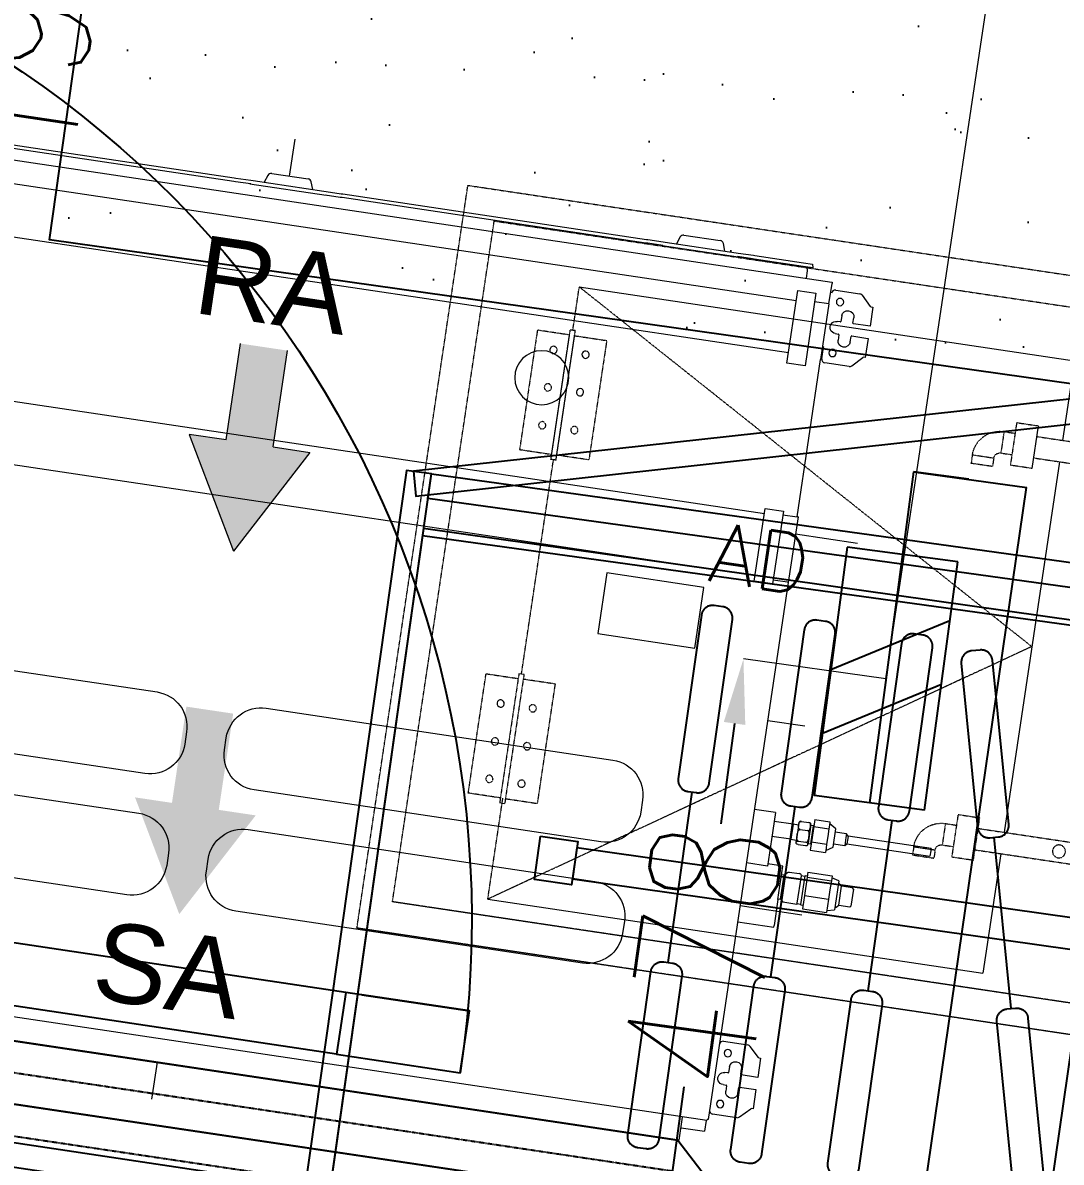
# Model space of a CAD drawing. Extents: x -678889171 to 586587, y -792238163 to 335485.
# Drawn here: x 31681 to 32511, y 48413 to 49324 of the extents above; entities that cross this region are included whole.
import ezdxf
from ezdxf.enums import TextEntityAlignment as Align
from ezdxf.xclip import XClip

# ---------------------------------------------------------------- set-up
doc = ezdxf.new("R2010")
doc.units = 0
doc.header["$MEASUREMENT"] = 0
doc.header["$XCLIPFRAME"] = 2
doc.linetypes.add('HIDDEN', pattern=[0.375, 0.25, -0.125])
doc.layers.get('0').update_dxf_attribs({"color": 8})
doc.layers.get('Defpoints').update_dxf_attribs({"color": 252})
for name, color, linetype in [('1', 8, 'Continuous'), ('9TH-FURN$0$XR-A-TYP-1-2-3-4-5-6-7-8-9-10$0$I-FURN', 252, 'Continuous'), ('9TH-FURN$0$XR-A-TYP-1-2-3-4-5-6-7-8-9-10$0$TYPICAL TYPES$0$I-FURN', 252, 'Continuous'), ('9TH-FURN$0$XR-A-TYP-1-2-3-4-5-6-7-8-9-10$0$TYPICAL TYPES$0$XREF_3BR$0$I-FURN-FLOR', 252, 'Continuous'), ('9TH-FURN$0$XR-A-TYP-1-2-3-4-5-6-7-8-9-10$0$TYPICAL TYPES$0$XREF_3BR$0$I-FURN-PATT', 252, 'Continuous'), ('9TH-FURN$0$XR-A-TYP-1-2-3-4-5-6-7-8-9-10$0$XREF_1BR$0$I-FURN', 252, 'Continuous'), ('AC-DUCT-FLEX', 50, 'Continuous'), ('E-POW-BLOCK', 4, 'Continuous'), ('E-SWIT-AIR', 6, 'Continuous'), ('XR-A-5TH floor-Ceiling$0$A-SITE-PATT', 12, 'Continuous'), ('XR-A-9TH-FLOOR$0$A-WALL', 252, 'Continuous'), ('XR-A-TYP31$0$XR-A-TYP-1-2-3-4-5-6-7-8-9$0$A-WALL', 252, 'Continuous'), ('XR-A-TYP31$0$XR-A-TYP-1-2-3-4-5-6-7-8-9$0$XR-A-TYP-2-3-4-6-7-8-9-10$0$A-DOOR', 252, 'Continuous')]:
    doc.layers.add(name, color=color, linetype=linetype)
for name, color, linetype, lineweight in [('14- SAD FLEX', 30, 'Continuous', 0), ('2-MH TEXT', 2, 'Continuous', 0), ('Air Outlets', 8, 'Continuous', 0), ('LATS_EQ_IDU', 7, 'Continuous', 0)]:
    doc.layers.add(name, color=color, linetype=linetype, lineweight=lineweight)
doc.styles.add('LG-TEXT', font='arial.ttf')
doc.styles.add('ROMANS', font='romans.shx')
doc.styles.add('Work$0$E-M.MODUL', font='romans.shx', dxfattribs={"width": 0.8})
doc.dimstyles.new('Work$0$S-DIM', dxfattribs={"dimscale": 500, "dimtxt": 0.2065, "dimasz": 0.104, "dimexe": 0, "dimexo": 0, "dimgap": 0, "dimtad": 0, "dimdec": 0, "dimzin": 0, "dimdsep": 46, "dimtxsty": 'Work$0$E-M.MODUL', "dimcen": 0.25, "dimclrd": 5, "dimclre": 5, "dimclrt": 1, "dimadec": 0, "dimazin": 0, "dimtfac": 1, "dimtdec": 0, "dimtofl": 0, "dimtmove": 0, "dimatfit": 3, "dimfxl": 1, "dimtolj": 1, "dimtzin": 0, "dimlwe": 13, "dimarcsym": 0})

# ---------------------------------------------------------------- blocks, each defined once
blk = doc.blocks.new('*U2788')
at = {"layer": '14- SAD FLEX', "color": 0, "linetype": 'HIDDEN', "ltscale": 0.1}
for p, q in [((0, 0), (0, 600.08)), ((0, 600.08), (600.08, 600.08)), ((600.08, 600.08), (600.08, 0)), ((25, 25), (25, 575.08)), ((25, 575.08), (575.08, 575.08)), ((575.08, 575.08), (575.08, 25)), ((100.02, 497.92), (100.02, 533.01)), ((100.02, 533.01), (500.04, 302.16)), ((97.98, 493.85), (72.03, 493.85)), ((72.03, 493.85), (72.03, 397.4)), ((97.98, 393.32), (97.98, 497.92)), ((102.06, 497.92), (97.98, 497.92)), ((97.98, 397.4), (97.98, 493.85)), ((102.06, 393.32), (102.06, 497.92)), ((102.06, 397.4), (102.06, 493.85)), ((102.06, 493.85), (128.01, 493.85)), ((128.01, 493.85), (128.01, 397.4)), ((461.66, 477.39), (461.66, 442.93)), ((461.66, 477.39), (478.93, 477.39)), ((452.73, 468.76), (461.66, 468.76)), ((452.73, 468.76), (452.73, 451.49)), ((478.93, 468.76), (556.46, 468.76)), ((430.45, 446.49), (430.45, 439.82)), ((447.72, 446.49), (430.45, 446.49)), ((447.72, 446.49), (447.72, 439.82)), ((452.73, 451.49), (461.66, 451.49)), ((478.93, 451.49), (556.46, 451.49)), ((447.72, 439.82), (430.45, 439.82)), ((478.93, 442.93), (461.66, 442.93)), ((72.03, 397.4), (97.98, 397.4)), ((102.06, 393.32), (97.98, 393.32)), ((100.02, 220.36), (100.02, 393.32)), ((128.01, 397.4), (102.06, 397.4)), ((500.04, 302.16), (100, 38.36)), ((97.98, 220.36), (97.98, 115.76)), ((102.06, 220.36), (102.06, 115.76)), ((72.03, 119.84), (72.03, 216.29)), ((72.03, 216.29), (97.98, 216.29)), ((128.01, 216.29), (102.06, 216.29)), ((128.01, 119.84), (128.01, 216.29)), ((461.6, 160.74), (461.6, 126.28)), ((461.6, 160.74), (478.87, 160.74)), ((478.87, 160.74), (478.87, 126.28)), ((452.66, 152.1), (461.6, 152.1)), ((452.66, 152.1), (452.66, 134.83)), ((478.87, 152.1), (556.39, 152.1)), ((556.39, 152.1), (556.39, 134.83)), ((430.39, 129.83), (430.39, 123.17)), ((447.66, 129.83), (430.39, 129.83)), ((447.66, 129.83), (447.66, 123.17)), ((452.66, 134.83), (461.6, 134.83)), ((478.87, 134.83), (556.39, 134.83)), ((97.98, 119.84), (72.03, 119.84)), ((100, 38.36), (100, 119.84)), ((102.06, 119.84), (128.01, 119.84)), ((447.66, 123.17), (430.39, 123.17)), ((478.87, 126.28), (461.6, 126.28)), ((575, 25), (25, 25)), ((575.08, 25), (25, 25)), ((600, 0), (0, 0)), ((600.08, 0), (0, 0))]:
    blk.add_line(p, q, dxfattribs=at)
at = {"layer": '14- SAD FLEX', "color": 0}
for p, q in [((100.02, 533.01), (500.07, 533.01)), ((500.07, 533.01), (500.06, 468.76)), ((478.93, 477.39), (478.93, 442.93)), ((556.46, 468.76), (556.46, 451.49)), ((500.06, 451.49), (500.02, 152.1)), ((97.98, 220.36), (102.06, 220.36)), ((500.01, 134.83), (500, 38.36)), ((102.06, 115.76), (97.98, 115.76)), ((100, 38.36), (500, 38.36))]:
    blk.add_line(p, q, dxfattribs=at)
at = {"layer": '14- SAD FLEX', "color": 0, "linetype": 'HIDDEN', "ltscale": 0.1, "extrusion": (-1.424e-13, -1.03492e-17, -1)}
for centre in [(87.04, 480.14), (87.04, 449.88), (87.04, 419.24), (87.04, 163.81), (87.04, 133.55)]:
    blk.add_ellipse(centre, major_axis=(-0.07, 2.91), ratio=0.999999, start_param=-1.547113, end_param=4.736072, dxfattribs=at)
at = {"layer": '14- SAD FLEX', "color": 0, "extrusion": (-1.424e-13, -1.15929e-17, -1)}
for centre in [(112.99, 480.14), (112.99, 449.88)]:
    blk.add_ellipse(centre, major_axis=(-0.1, 2.91), ratio=0.999999, start_param=-1.537705593972815, end_param=4.745479713206769, dxfattribs=at)
at = {"layer": '14- SAD FLEX', "color": 0, "linetype": 'HIDDEN', "ltscale": 0.1, "extrusion": (-1.424e-13, -7.24316e-19, -1)}
blk.add_ellipse((452.73, 446.49), major_axis=(0.01, 22.27), ratio=0.999999, start_param=4.712047, end_param=6.282844, dxfattribs=at)
at = {"layer": '14- SAD FLEX', "color": 0, "linetype": 'HIDDEN', "ltscale": 0.1, "extrusion": (-1.424e-13, 4.4163e-18, -1)}
blk.add_ellipse((545.76, 460.12), major_axis=(0.29, 5.15), ratio=0.999999, start_param=4.656950285228202, end_param=10.94013559240779, dxfattribs=at)
at = {"layer": '14- SAD FLEX', "color": 0, "linetype": 'HIDDEN', "ltscale": 0.1, "extrusion": (-1.424e-13, -2.73922e-18, -1)}
blk.add_ellipse((452.73, 446.49), major_axis=(-0.04, 5), ratio=0.999999, start_param=-1.562211, end_param=0.008586, dxfattribs=at)
at = {"layer": '14- SAD FLEX', "color": 0, "linetype": 'HIDDEN', "ltscale": 0.1, "extrusion": (-1.424e-13, -1.15929e-17, -1)}
for centre in [(112.99, 419.24), (112.99, 194.45), (112.99, 163.81), (112.99, 133.55)]:
    blk.add_ellipse(centre, major_axis=(-0.1, 2.91), ratio=0.999999, start_param=-1.537705593972815, end_param=4.745479713206769, dxfattribs=at)
at = {"layer": '14- SAD FLEX', "color": 0, "extrusion": (-1.424e-13, -1.03492e-17, -1)}
blk.add_ellipse((87.04, 194.45), major_axis=(-0.07, 2.91), ratio=0.999999, start_param=-1.547113, end_param=4.736072, dxfattribs=at)
at = {"layer": '14- SAD FLEX', "color": 0, "linetype": 'HIDDEN', "ltscale": 0.1, "extrusion": (-1.424e-13, -7.31176e-19, -1)}
blk.add_ellipse((452.66, 129.83), major_axis=(0.01, 22.27), ratio=0.999999, start_param=4.712047, end_param=6.282844, dxfattribs=at)
at = {"layer": '14- SAD FLEX', "color": 0, "linetype": 'HIDDEN', "ltscale": 0.1, "extrusion": (-1.424e-13, 3.32278e-18, -1)}
blk.add_ellipse((545.68, 143.47), major_axis=(0.29, 5.15), ratio=0.999999, start_param=4.656950285228202, end_param=10.94013559240779, dxfattribs=at)
at = {"layer": '14- SAD FLEX', "color": 0, "linetype": 'HIDDEN', "ltscale": 0.1, "extrusion": (-1.424e-13, 7.73502e-18, -1)}
blk.add_ellipse((452.66, 129.83), major_axis=(0.09, 5), ratio=0.999999, start_param=4.694216, end_param=6.265012, dxfattribs=at)
at = {"layer": '2-MH TEXT', "color": 0, "ltscale": 0.02, "style": 'ROMANS'}
blk.add_text('AD', height=47.401, dxfattribs=at).set_placement((235.41, 316.01))
blk = doc.blocks.new('*U2786')
at = {"color": 0, "linetype": 'HIDDEN', "ltscale": 0.25}
for p, q in [((-9.61, -516.44), (-9.51, -1357.5)), ((40.61, -516.98), (40.51, -1358.05))]:
    blk.add_line(p, q, dxfattribs=at)
at = {"color": 0, "linetype": 'Continuous'}
for points in [[(-9.6, -1383.34), (15.4, -1357.47), (15.5, -516.44), (-9.63, -490.64), (-34.63, -516.47), (-34.52, -1357.5), (-9.6, -1383.34)], [(40.43, -1383.89), (65.42, -1358.02), (65.42, -516.98), (40.39, -491.19), (15.5, -516.44), (15.4, -1358.05), (40.43, -1383.89)]]:
    blk.add_lwpolyline(points, dxfattribs=at)
blk = doc.blocks.new('1PH ISOLATOR')
at = {"color": 4}
blk.add_line((824.308, 1142.35), (819.308, 1142.35), dxfattribs=at)
at = {"layer": 'E-SWIT-AIR'}
for p, q in [((824.308, 1143.462), (819.308, 1143.462)), ((819.308, 1141.239), (819.308, 1143.462)), ((824.308, 1141.239), (824.308, 1143.462)), ((825.975, 1142.35), (824.308, 1142.35)), ((825.975, 1141.239), (825.975, 1142.35)), ((819.308, 1141.239), (824.308, 1141.239))]:
    blk.add_line(p, q, dxfattribs=at)
at = {"layer": 'E-SWIT-AIR', "color": 3}
for p, q in [((820.563, 1143.462), (821.847, 1141.239)), ((821.847, 1143.462), (823.13, 1141.239))]:
    blk.add_line(p, q, dxfattribs=at)
blk = doc.blocks.new('LATS_IDU_MIDDLE_STATIC_M1')
at = {"layer": 'LATS_EQ_IDU', "ltscale": 0.5, "true_color": 0x636466}
for points in [[(-19.25, 220.03), (18.56, 220.03), (18.56, 142.25), (48.4, 142.25), (-0.34, 55.21), (-49.08, 142.25), (-19.25, 142.25)], [(18.54, -73.28), (-19.27, -73.28), (-19.27, -151.05), (-49.1, -151.05), (-0.36, -238.1), (48.38, -151.05), (18.54, -151.05)]]:
    blk.add_hatch(color=251, dxfattribs=at).paths.add_polyline_path(points)
at = {"layer": 'LATS_EQ_IDU', "color": 251, "true_color": 0x636466}
for p, q in [((-0.34, 358.15), (-0.34, 388.15)), ((-17.5, 356.21), (-19.65, 350.31)), ((-14.74, 358.15), (14.64, 358.15)), ((19.55, 350.31), (17.4, 356.21)), ((315.46, 356.21), (313.31, 350.31)), ((318.22, 358.15), (347.59, 358.15)), ((352.51, 350.31), (350.36, 356.21)), ((-289.24, 350.31), (-43.82, 350.31)), ((-43.82, 347.37), (-289.24, 347.37)), ((-43.82, 350.31), (-42.61, 350.31)), ((-42.35, 347.37), (-43.82, 347.37)), ((-42.61, 350.31), (-30.39, 350.31)), ((-30.13, 347.37), (-42.35, 347.37)), ((-30.8, 347.37), (30.7, 347.37)), ((-30.39, 350.31), (-28.66, 350.31)), ((-28.66, 350.31), (28.56, 350.31)), ((28.56, 350.31), (30.29, 350.31)), ((42.25, 347.37), (30.03, 347.37)), ((30.29, 350.31), (42.51, 350.31)), ((43.72, 347.37), (42.25, 347.37)), ((42.51, 350.31), (43.72, 350.31)), ((43.72, 350.31), (289.14, 350.31)), ((289.14, 347.37), (43.72, 347.37)), ((289.14, 350.31), (290.35, 350.31)), ((290.61, 347.37), (289.14, 347.37)), ((290.35, 350.31), (302.56, 350.31)), ((302.82, 347.37), (290.61, 347.37)), ((302.14, 347.37), (363.65, 347.37)), ((302.56, 350.31), (304.29, 350.31)), ((304.29, 350.31), (361.52, 350.31)), ((361.52, 350.31), (363.25, 350.31)), ((375.2, 347.37), (362.99, 347.37)), ((363.25, 350.31), (375.46, 350.31)), ((376.67, 347.37), (375.2, 347.37)), ((375.46, 350.31), (376.67, 350.31)), ((376.67, 350.31), (416.06, 350.31)), ((416.06, 347.37), (376.67, 347.37)), ((416.06, 350.31), (423.38, 350.31)), ((423.9, 347.37), (416.06, 347.37)), ((423.38, 350.31), (423.9, 347.37)), ((-440.85, 338.35), (440.75, 338.35)), ((420.17, 338.55), (420.17, 344.43)), ((420.17, 338.55), (420.17, 338.35)), ((440.75, 338.35), (440.95, 338.35)), ((440.95, 338.35), (440.95, 337.57)), ((440.95, 337.57), (440.95, 337.37)), ((440.95, 320.91), (440.95, 337.37)), ((444.67, 332.47), (464.23, 332.47)), ((474.17, 323.75), (466.31, 331.61)), ((414.68, 319.47), (-414.78, 319.47)), ((414.69, 268.97), (414.69, 327.77)), ((414.69, 327.77), (429.39, 327.77)), ((429.39, 327.77), (429.39, 268.97)), ((440.95, 320.91), (429.39, 320.91)), ((440.95, 320.9), (440.95, 275.82)), ((474.17, 323.75), (474.47, 323.45)), ((474.47, 323.45), (476.03, 323.45)), ((476.03, 323.45), (476.03, 307.97)), ((452.42, 312.87), (452.42, 308.46)), ((462.22, 308.46), (462.22, 312.87)), ((451.93, 307.97), (449.48, 307.97)), ((474.17, 307.97), (462.71, 307.97)), ((476.03, 307.97), (474.17, 307.97)), ((449.48, 298.17), (451.93, 298.17)), ((452.42, 297.68), (452.42, 293.27)), ((462.22, 293.27), (462.22, 297.68)), ((462.71, 298.17), (474.17, 298.17)), ((474.17, 298.17), (476.03, 298.17)), ((476.03, 298.17), (476.03, 282.69)), ((440.95, 286.41), (441.24, 286.41)), ((441.73, 276.61), (441.73, 285.92)), ((466.31, 274.53), (474.17, 282.39)), ((474.47, 282.69), (474.17, 282.39)), ((476.03, 282.69), (474.47, 282.69)), ((414.68, 277.26), (-414.78, 277.26)), ((440.95, 148.82), (440.95, 275.83)), ((464.23, 273.67), (444.67, 273.67)), ((429.39, 268.97), (414.69, 268.97)), ((414.68, 147.38), (-414.78, 147.38)), ((414.69, 151.76), (429.39, 151.76)), ((414.69, 92.96), (414.69, 151.76)), ((429.39, 151.76), (429.39, 92.96)), ((429.39, 148.82), (440.95, 148.82)), ((441.73, 148.82), (440.95, 148.82)), ((441.73, 148.82), (441.73, 95.9)), ((491.73, 134.88), (441.73, 134.88)), ((414.68, 97.33), (-414.78, 97.33)), ((429.39, 92.96), (414.69, 92.96)), ((440.95, 95.9), (429.39, 95.9)), ((440.95, 95.9), (441.73, 95.9)), ((441.73, 95.9), (441.73, -338.05)), ((375.58, 81.98), (297.18, 81.98)), ((297.18, 81.98), (297.18, 32.98)), ((375.58, 32.98), (375.58, 81.98)), ((297.18, 32.98), (375.58, 32.98)), ((441.73, -15.5), (471.73, -15.5)), ((-324.23, -65.16), (-44.15, -65.16)), ((44.05, -65.16), (324.13, -65.16)), ((458.81, -87.45), (441.73, -87.45)), ((458.81, -87.45), (458.81, -109.31)), ((490.66, -88.25), (490.66, -93.88)), ((490.66, -88.25), (502.91, -88.25)), ((502.91, -88.25), (502.91, -91.06)), ((508.3, -93.33), (502.91, -89.9)), ((-16.06, -93.24), (-16.06, -103.04)), ((15.96, -103.04), (15.96, -93.24)), ((352.22, -93.24), (352.22, -103.04)), ((474, -94.58), (458.81, -94.58)), ((474, -94.58), (474, -106.78)), ((478.41, -94.58), (474, -94.58)), ((478.41, -93.02), (478.41, -105.94)), ((480.37, -91.32), (486.25, -91.32)), ((480.37, -97.94), (486.25, -97.94)), ((488.21, -93.02), (488.21, -105.94)), ((490.17, -93.38), (488.21, -93.38)), ((490.66, -92.89), (490.17, -93.38)), ((490.17, -93.38), (490.17, -107.98)), ((490.66, -93.88), (502.91, -93.88)), ((490.66, -93.88), (490.66, -106.31)), ((502.91, -91.06), (502.91, -93.88)), ((502.91, -93.88), (502.91, -100.09)), ((502.91, -100.09), (502.91, -106.31)), ((508.3, -108.03), (508.3, -93.33)), ((517.34, -96.01), (508.3, -96.01)), ((517.34, -96.01), (517.34, -98.89)), ((518.9, -97.57), (517.34, -96.01)), ((517.34, -98.89), (517.34, -105.34)), ((518.9, -97.57), (518.9, -99.48)), ((585.94, -97.57), (518.9, -97.57)), ((518.9, -99.48), (518.9, -103.79)), ((585.94, -97.57), (585.94, -99.48)), ((585.94, -99.48), (585.94, -103.79)), ((474, -106.78), (458.81, -106.78)), ((474, -106.78), (478.41, -106.78)), ((478.41, -105.94), (478.41, -108.34)), ((480.37, -107.29), (486.25, -107.29)), ((488.21, -105.94), (488.21, -108.34)), ((488.21, -107.98), (490.17, -107.98)), ((490.17, -107.98), (490.66, -108.47)), ((490.66, -106.31), (490.66, -113.11)), ((490.66, -106.31), (502.91, -106.31)), ((502.91, -106.31), (502.91, -109.71)), ((502.91, -111.46), (508.3, -108.03)), ((508.3, -105.34), (517.34, -105.34)), ((517.34, -105.34), (518.9, -103.79)), ((518.9, -103.79), (585.94, -103.79)), ((458.81, -109.31), (458.81, -130.72)), ((480.37, -110.03), (486.25, -110.03)), ((490.66, -113.11), (502.91, -113.11)), ((502.91, -109.71), (502.91, -113.11)), ((-44.15, -131.13), (-324.23, -131.13)), ((324.13, -131.13), (44.05, -131.13)), ((458.81, -130.72), (441.73, -130.72)), ((470.98, -128.95), (458.81, -128.95)), ((470.98, -155.92), (470.98, -128.95)), ((473, -135.81), (470.98, -135.81)), ((474.93, -134.2), (473, -135.81)), ((473, -155.41), (473, -135.81)), ((474.93, -134.35), (474.93, -134.2)), ((476.86, -132.87), (484.7, -132.87)), ((486.66, -156.54), (486.66, -134.44)), ((489.21, -134.44), (486.66, -134.44)), ((489.7, -133.95), (489.21, -134.44)), ((489.7, -157.02), (489.7, -133.95)), ((491.36, -133.95), (489.7, -133.95)), ((491.36, -130.85), (491.36, -134.81)), ((491.36, -130.85), (510.96, -130.85)), ((491.36, -134.81), (510.96, -134.81)), ((491.36, -134.81), (491.36, -149.56)), ((510.96, -130.85), (510.96, -132.83)), ((516.84, -133.85), (510.96, -132.38)), ((510.96, -132.83), (510.96, -134.81)), ((510.96, -134.81), (510.96, -142.19)), ((516.84, -133.85), (516.84, -153.93)), ((517.82, -136.1), (516.84, -136.1)), ((519.64, -137.92), (517.82, -136.1)), ((510.96, -142.19), (510.96, -149.56)), ((519.64, -153.3), (519.64, -137.92)), ((528.55, -137.92), (519.64, -137.92)), ((529.44, -138.8), (528.55, -137.92)), ((529.44, -138.8), (529.44, -152.42)), ((491.36, -149.56), (491.36, -160.37)), ((491.36, -149.56), (510.96, -149.56)), ((510.96, -149.56), (510.96, -154.97)), ((516.84, -153.93), (516.84, -157.37)), ((517.82, -155.12), (519.64, -153.3)), ((519.64, -153.3), (528.55, -153.3)), ((528.55, -153.3), (529.44, -152.42)), ((-324.23, -163.16), (-44.15, -163.16)), ((44.05, -163.16), (324.13, -163.16)), ((470.98, -155.41), (473, -155.41)), ((470.98, -155.92), (470.98, -176.79)), ((473, -155.41), (474.93, -157.02)), ((486.48, -157.49), (475.08, -157.49)), ((486.66, -156.78), (489.21, -156.78)), ((489.21, -156.78), (489.21, -156.54)), ((489.21, -156.78), (489.7, -157.27)), ((489.7, -157.27), (489.7, -157.02)), ((489.7, -157.27), (491.36, -157.27)), ((491.36, -160.37), (510.96, -160.37)), ((510.96, -154.97), (510.96, -160.37)), ((510.96, -158.84), (516.84, -157.37)), ((516.84, -155.12), (517.82, -155.12)), ((441.73, -165.12), (491.73, -165.12)), ((441.93, -178.18), (470.98, -178.18)), ((470.98, -178.18), (470.98, -176.79)), ((-16.06, -191.24), (-16.06, -201.04)), ((15.96, -201.04), (15.96, -191.24)), ((352.22, -191.24), (352.22, -201.04)), ((-44.15, -229.13), (-324.23, -229.13)), ((324.13, -229.13), (44.05, -229.13)), ((444.67, -274.35), (464.23, -274.35)), ((474.17, -283.07), (466.31, -275.21)), ((474.17, -283.07), (474.47, -283.36)), ((474.47, -283.36), (476.03, -283.36)), ((476.03, -283.36), (476.03, -298.85)), ((451.93, -298.85), (449.48, -298.85)), ((452.42, -293.95), (452.42, -298.36)), ((462.22, -298.36), (462.22, -293.95)), ((474.17, -298.85), (462.71, -298.85)), ((476.03, -298.85), (474.17, -298.85)), ((449.48, -308.65), (451.93, -308.65)), ((452.42, -309.14), (452.42, -313.55)), ((462.22, -313.55), (462.22, -309.14)), ((462.71, -308.65), (474.17, -308.65)), ((474.17, -308.65), (476.03, -308.65)), ((476.03, -308.65), (476.03, -324.13)), ((466.31, -332.29), (474.17, -324.42)), ((474.47, -324.13), (474.17, -324.42)), ((476.03, -324.13), (474.47, -324.13)), ((464.23, -333.15), (444.67, -333.15)), ((440.75, -339.03), (-440.85, -339.03)), ((421.35, -357.84), (421.35, -339.03)), ((440.36, -339.03), (440.36, -347.65)), ((440.95, -339.03), (440.75, -339.03)), ((441.73, -338.05), (440.95, -338.05)), ((440.95, -338.05), (440.95, -338.24)), ((440.95, -338.24), (440.95, -339.03)), ((421.34, -347.65), (440.36, -347.65)), ((419.59, -357.65), (-420.27, -357.65)), ((-0.34, -357.65), (-0.34, -387.65)), ((419.59, -357.84), (419.59, -357.65)), ((420.37, -357.84), (419.59, -357.84)), ((421.35, -357.84), (420.37, -357.84))]:
    blk.add_line(p, q, dxfattribs=at)
at = {"layer": 'LATS_EQ_IDU', "color": 251, "ltscale": 0.5, "true_color": 0x636466}
for p, q in [((-19.25, 142.25), (-19.25, 220.03)), ((-19.25, 142.25), (-19.25, 220.03)), ((18.56, 142.25), (18.56, 220.03)), ((18.56, 142.25), (18.56, 220.03)), ((-19.25, 142.25), (-49.08, 142.25)), ((-19.25, 142.25), (-49.08, 142.25)), ((-49.08, 142.25), (-0.34, 55.21)), ((-49.08, 142.25), (-0.34, 55.21)), ((48.4, 142.25), (-0.34, 55.21)), ((48.4, 142.25), (-0.34, 55.21)), ((18.56, 142.25), (48.4, 142.25)), ((18.56, 142.25), (48.4, 142.25))]:
    blk.add_line(p, q, dxfattribs=at)
at = {"layer": 'LATS_EQ_IDU', "color": 251, "true_color": 0x636466, "extrusion": (0, -3.15544e-30, -1)}
for centre, radius in [((-449.48, 323.65), 2.94), ((-449.48, 282.49), 2.94), ((-222.7, 228.59), 21.56), ((-449.48, -283.17), 2.94), ((-449.48, -324.33), 2.94)]:
    blk.add_circle(centre, radius, dxfattribs=at)
at = {"layer": 'LATS_EQ_IDU', "color": 251, "true_color": 0x636466}
for centre, radius, start, end in [((-14.74, 355.21), 2.94, 90, 160), ((14.64, 355.21), 2.94, 20, 90), ((318.22, 355.21), 2.94, 90, 160), ((347.59, 355.21), 2.94, 20, 90), ((417.23, 344.43), 2.94, 0, 90), ((444.67, 329.53), 2.94, 90, 180), ((464.23, 329.53), 2.94, 45, 90), ((451.93, 308.46), 0.49, 270, 0), ((462.71, 308.46), 0.49, 180, 270), ((451.93, 297.68), 0.49, 0, 90), ((462.71, 297.68), 0.49, 90, 180), ((444.67, 276.61), 2.94, 180, 270), ((464.23, 276.61), 2.94, 270, 315), ((480.37, -93.02), 1.96, 146.86317, 180), ((486.25, -93.02), 1.96, 0, 33.26453), ((480.37, -108.34), 1.96, 180, 213.26453), ((486.25, -108.34), 1.96, 326.86317, 0), ((476.86, -134.56), 1.96, 155.12126, 169.6165), ((484.7, -134.56), 1.96, 17.55199, 24.96836), ((484.7, -134.56), 1.96, 0, 7.02475), ((476.86, -156.66), 1.96, 190.3835, 204.96836), ((484.7, -156.66), 1.96, 335.12126, 0), ((444.67, -277.29), 2.94, 90, 180), ((464.23, -277.29), 2.94, 45, 90), ((451.93, -298.36), 0.49, 270, 0), ((462.71, -298.36), 0.49, 180, 270), ((451.93, -309.14), 0.49, 0, 90), ((462.71, -309.14), 0.49, 90, 180), ((444.67, -330.21), 2.94, 180, 270), ((464.23, -330.21), 2.94, 270, 315)]:
    blk.add_arc(centre, radius, start, end, dxfattribs=at)
at = {"layer": 'LATS_EQ_IDU', "color": 251, "true_color": 0x636466, "extrusion": (0, -3.15544e-30, -1)}
for centre, radius, start, end in [((-457.32, 312.87), 4.9, 0, 180), ((-449.48, 303.07), 4.9, 270, 90), ((-457.32, 293.27), 4.9, 180, 0), ((-441.24, 285.92), 0.49, 90, 180), ((44.15, -93.24), 28.09, 90, 180), ((-44.05, -93.24), 28.09, 0, 90), ((-324.13, -93.24), 28.09, 90, 180), ((44.15, -103.04), 28.09, 180, 270), ((-44.05, -103.04), 28.09, 270, 0), ((-324.13, -103.04), 28.09, 180, 270), ((44.15, -191.24), 28.09, 90, 180), ((-44.05, -191.24), 28.09, 0, 90), ((-324.13, -191.24), 28.09, 90, 180), ((44.15, -201.04), 28.09, 180, 270), ((-44.05, -201.04), 28.09, 270, 0), ((-324.13, -201.04), 28.09, 180, 270), ((-457.32, -293.95), 4.9, 0, 180), ((-449.48, -303.75), 4.9, 270, 90), ((-457.32, -313.55), 4.9, 180, 0)]:
    blk.add_arc(centre, radius, start, end, dxfattribs=at)
at = {"layer": 'LATS_EQ_IDU', "color": 251, "true_color": 0x636466}
for points, knots in [([(480.37, -97.94), (479.9, -97.94), (479.5, -97.69), (479, -97.15), (478.86, -96.84), (478.56, -95.9), (478.53, -95.26), (478.53, -93.98), (478.56, -93.35), (478.86, -92.41), (479, -92.11), (479.5, -91.56), (479.9, -91.32), (480.37, -91.32)], [0, 0, 0, 0, 0.125, 0.125, 0.25, 0.25, 0.5, 0.5, 0.75, 0.75, 0.875, 0.875, 1, 1, 1, 1]), ([(480.37, -107.29), (479.89, -107.29), (479.5, -106.95), (479, -106.18), (478.86, -105.74), (478.56, -104.42), (478.53, -103.51), (478.53, -101.71), (478.56, -100.8), (478.86, -99.48), (479, -99.04), (479.5, -98.28), (479.9, -97.94), (480.37, -97.94)], [0, 0, 0, 0, 0.125, 0.125, 0.25, 0.25, 0.5, 0.5, 0.75, 0.75, 0.875, 0.875, 1, 1, 1, 1]), ([(480.37, -91.32), (479.89, -91.32), (479.5, -91.42), (479, -91.65), (478.86, -91.78), (478.74, -91.93), (478.72, -91.96), (478.7, -91.98)], [0, 0, 0, 0, 0.455633, 0.455633, 0.911267, 0.911267, 1, 1, 1, 1]), ([(486.25, -91.32), (486.72, -91.32), (487.12, -91.42), (487.62, -91.65), (487.76, -91.78), (487.88, -91.93), (487.9, -91.96), (487.91, -91.98)], [0, 0, 0, 0, 0.455763, 0.455763, 0.911527, 0.911527, 1, 1, 1, 1]), ([(486.25, -97.94), (486.72, -97.94), (487.12, -97.69), (487.62, -97.15), (487.76, -96.84), (488.06, -95.9), (488.09, -95.26), (488.09, -93.98), (488.06, -93.35), (487.76, -92.41), (487.62, -92.11), (487.12, -91.56), (486.71, -91.32), (486.25, -91.32)], [0, 0, 0, 0, 0.125, 0.125, 0.25, 0.25, 0.5, 0.5, 0.75, 0.75, 0.875, 0.875, 1, 1, 1, 1]), ([(486.25, -107.29), (486.72, -107.29), (487.12, -106.95), (487.62, -106.18), (487.76, -105.74), (488.06, -104.42), (488.09, -103.51), (488.09, -101.71), (488.06, -100.8), (487.76, -99.48), (487.61, -99.04), (487.12, -98.28), (486.72, -97.94), (486.25, -97.94)], [0, 0, 0, 0, 0.125, 0.125, 0.25, 0.25, 0.5, 0.5, 0.75, 0.75, 0.875, 0.875, 1, 1, 1, 1]), ([(480.37, -110.03), (479.89, -110.03), (479.5, -109.93), (479, -109.71), (478.86, -109.58), (478.56, -109.19), (478.53, -108.93), (478.53, -108.4), (478.56, -108.13), (478.86, -107.74), (479, -107.62), (479.5, -107.39), (479.9, -107.29), (480.37, -107.29)], [0, 0, 0, 0, 0.125, 0.125, 0.25, 0.25, 0.5, 0.5, 0.75, 0.75, 0.875, 0.875, 1, 1, 1, 1]), ([(486.25, -110.03), (486.72, -110.03), (487.12, -109.93), (487.62, -109.71), (487.76, -109.58), (488.06, -109.19), (488.09, -108.93), (488.09, -108.4), (488.06, -108.13), (487.76, -107.74), (487.61, -107.62), (487.12, -107.39), (486.72, -107.29), (486.25, -107.29)], [0, 0, 0, 0, 0.125, 0.125, 0.25, 0.25, 0.5, 0.5, 0.75, 0.75, 0.875, 0.875, 1, 1, 1, 1]), ([(474.93, -134.35), (474.96, -134.07), (475, -133.78), (475.33, -133.36), (475.49, -133.22), (476, -132.98), (476.39, -132.87), (476.86, -132.87)], [0, 0, 0, 0, 0.5, 0.5, 0.75, 0.75, 1, 1, 1, 1]), ([(486.48, -133.75), (486.4, -133.57), (486.28, -133.39), (485.77, -133.05), (485.31, -132.87), (484.7, -132.87)], [0, 0, 0, 0, 0.491288, 0.491288, 1, 1, 1, 1])]:
    blk.add_open_spline(points, degree=3, knots=knots, dxfattribs=at)
at = {"layer": 'AC-DUCT-FLEX', "color": 251, "true_color": 0x636466, "extrusion": (-8.49824e-16, -3.701e-11, -1), "zscale": -1.000000000000003, "rotation": 269.9931127075088}
blk.add_blockref('*U2786', (937.32, -392.53, 0), dxfattribs=at)
at = {"layer": 'Air Outlets', "color": 251, "true_color": 0x636466, "extrusion": (2.55996e-11, 7.89147e-07, 1), "rotation": 4.624811842361033e-08}
blk.add_blockref('*U2788', (141.65, -228.18, -1.92), dxfattribs=at)
at = {"layer": 'E-POW-BLOCK', "xscale": 40.04552503335542, "yscale": 40.04552503335542, "zscale": 40.04552503335542, "rotation": 90.90578391495268}
blk.add_blockref('1PH ISOLATOR', (46790.8, -32151.07, -1.92), dxfattribs=at)
at = {"layer": 'LATS_EQ_IDU', "color": 251, "true_color": 0x636466, "style": 'LG-TEXT'}
for s, p in [('RA', (-0.63, 238.82)), ('SA', (-2.79, -314.79))]:
    blk.add_text(s, height=63, dxfattribs=at).set_placement(p, align=Align.CENTER)
blk = doc.blocks.new('XR-Ceiling-typ31')
at = {"layer": 'LATS_EQ_IDU', "color": 0, "extrusion": (9.4779e-09, 6.33176e-08, 1), "rotation": 351.5029396107979}
blk.add_blockref('LATS_IDU_MIDDLE_STATIC_M1', (34642.42, 35324.85, -0.04), dxfattribs=at)
blk = doc.blocks.new('*D3041')
at = {"layer": '1', "color": 5, "lineweight": 13, "transparency": 16777216}
for p, q in [((31492.66, 50427.56), (31842.72, 50375.16)), ((31186.22, 48380.38), (31536.28, 48327.98))]:
    blk.add_line(p, q, dxfattribs=at)
at = {"layer": '1', "color": 5, "lineweight": -2, "transparency": 16777216}
for p, q in [((31835.02, 50323.74), (31710.17, 49489.67)), ((31543.98, 48379.41), (31668.83, 49213.48))]:
    blk.add_line(p, q, dxfattribs=at)
at = {"layer": '1', "color": 5, "transparency": 16777216}
for points in [[(31826.45, 50325.02), (31843.59, 50322.45), (31842.72, 50375.16)], [(31535.41, 48380.69), (31552.55, 48378.13), (31536.28, 48327.98)]]:
    blk.add_solid(points, dxfattribs=at)
at = {"layer": 'Defpoints', "color": 0, "transparency": 16777216}
for p in [(31492.66, 50427.56, 0), (31186.22, 48380.38, 0), (31536.28, 48327.98)]:
    blk.add_point(p, dxfattribs=at)
at = {"layer": '1', "color": 1, "transparency": 16777216, "insert": (31689.5, 49351.57), "char_height": 103.25, "attachment_point": 5, "rotation": 81.48673, "style": 'Work$0$E-M.MODUL'}
blk.add_mtext('\\A1;1950', dxfattribs=at)
blk = doc.blocks.new('*D3042')
at = {"layer": '1', "color": 5, "lineweight": 13, "transparency": 16777216}
for p, q in [((32371.05, 48799.57), (32257.19, 48815.3)), ((32305.62, 48325.98), (32191.76, 48341.71))]:
    blk.add_line(p, q, dxfattribs=at)
at = {"layer": '1', "color": 5, "lineweight": -2, "transparency": 16777216}
for p, q in [((32250.08, 48763.79), (32239.01, 48683.71)), ((32198.88, 48393.22), (32209.94, 48473.31))]:
    blk.add_line(p, q, dxfattribs=at)
at = {"layer": '1', "color": 5, "transparency": 16777216}
for points in [[(32241.49, 48764.98), (32258.66, 48762.61), (32257.19, 48815.3)], [(32190.29, 48394.41), (32207.46, 48392.04), (32191.76, 48341.71)]]:
    blk.add_solid(points, dxfattribs=at)
at = {"layer": 'Defpoints', "color": 0, "transparency": 16777216}
for p in [(32371.05, 48799.57, -1.96), (32191.76, 48341.71), (32305.62, 48325.98, 0)]:
    blk.add_point(p, dxfattribs=at)
at = {"layer": '1', "color": 1, "transparency": 16777216, "insert": (32224.48, 48578.51), "char_height": 103.25, "attachment_point": 5, "rotation": 82.13372, "style": 'Work$0$E-M.MODUL'}
blk.add_mtext('\\A1;478', dxfattribs=at)
blk = doc.blocks.new('*D3045')
at = {"layer": '1', "color": 5, "lineweight": 13, "transparency": 16777216}
for p, q in [((31273.59, 48963.89), (31373.73, 49632.7)), ((32371.05, 48799.57), (32471.19, 49468.39))]:
    blk.add_line(p, q, dxfattribs=at)
at = {"layer": '1', "color": 5, "lineweight": -2, "transparency": 16777216}
for p, q in [((31425.15, 49625), (31784.36, 49571.22)), ((32419.76, 49476.09), (32060.55, 49529.87))]:
    blk.add_line(p, q, dxfattribs=at)
at = {"layer": '1', "color": 5, "transparency": 16777216}
for points in [[(31426.44, 49633.57), (31423.87, 49616.43), (31373.73, 49632.7)], [(32421.05, 49484.66), (32418.48, 49467.51), (32471.19, 49468.39)]]:
    blk.add_solid(points, dxfattribs=at)
at = {"layer": 'Defpoints', "color": 0, "transparency": 16777216}
for p in [(31373.73, 49632.7), (31273.59, 48963.89, 0), (32371.05, 48799.57)]:
    blk.add_point(p, dxfattribs=at)
at = {"layer": '1', "color": 1, "transparency": 16777216, "insert": (31922.46, 49550.54), "char_height": 103.25, "attachment_point": 5, "rotation": 351.48469, "style": 'Work$0$E-M.MODUL'}
blk.add_mtext('\\A1;1110', dxfattribs=at)
blk = doc.blocks.new('*U294')
at = {"layer": '9TH-FURN$0$XR-A-TYP-1-2-3-4-5-6-7-8-9-10$0$XREF_1BR$0$I-FURN'}
for points in [[(-1421.49, 0), (-1391.49, 0), (-1391.49, 35), (-1421.49, 35)], [(-77.22, 5), (-1391.49, 5), (-1391.49, 30), (-77.22, 30)]]:
    blk.add_lwpolyline(points, close=True, dxfattribs=at)
blk = doc.blocks.new('9TH-FURN$0$XR-A-TYP-1-2-3-4-5-6-7-8-9-10$0$XREF_1BR$0$A$C0C3539C5')
at = {"layer": '9TH-FURN$0$XR-A-TYP-1-2-3-4-5-6-7-8-9-10$0$XREF_1BR$0$I-FURN', "ltscale": 0.5}
for p, q in [((-0.06876, 0), (0.06876, 0)), ((-0.06876, -0.083), (0.06876, -0.083)), ((-0.06876, -0.16151), (0.06876, -0.16151)), ((-0.06679, -0.27671), (0.06679, -0.24408))]:
    blk.add_line(p, q, dxfattribs=at)
for points in [[(-0.20976, -0.0125, -0.414214), (-0.21876, -0.0035), (-0.21876, 0.0035, -0.414214), (-0.20976, 0.0125), (-0.07776, 0.0125, -0.414214), (-0.06876, 0.0035), (-0.06876, -0.0035, -0.414214), (-0.07776, -0.0125)], [(0.20976, -0.0125, 0.414214), (0.21876, -0.0035), (0.21876, 0.0035, 0.414214), (0.20976, 0.0125), (0.07776, 0.0125, 0.414214), (0.06876, 0.0035), (0.06876, -0.0035, 0.414214), (0.07776, -0.0125)], [(-0.20976, -0.0955, -0.414214), (-0.21876, -0.0865), (-0.21876, -0.0795, -0.414214), (-0.20976, -0.0705), (-0.07776, -0.0705, -0.414214), (-0.06876, -0.0795), (-0.06876, -0.0865, -0.414214), (-0.07776, -0.0955)], [(0.20976, -0.0955, 0.414214), (0.21876, -0.0865), (0.21876, -0.0795, 0.414214), (0.20976, -0.0705), (0.07776, -0.0705, 0.414214), (0.06876, -0.0795), (0.06876, -0.0865, 0.414214), (0.07776, -0.0955)], [(-0.20976, -0.17401, -0.414214), (-0.21876, -0.16501), (-0.21876, -0.15801, -0.414214), (-0.20976, -0.14901), (-0.07776, -0.14901, -0.414214), (-0.06876, -0.15801), (-0.06876, -0.16501, -0.414214), (-0.07776, -0.17401)], [(0.20976, -0.17401, 0.414214), (0.21876, -0.16501), (0.21876, -0.15801, 0.414214), (0.20976, -0.14901), (0.07776, -0.14901, 0.414214), (0.06876, -0.15801), (0.06876, -0.16501, 0.414214), (0.07776, -0.17401)], [(0.20673, -0.22278, 0.414214), (0.21334, -0.2119), (0.21168, -0.2051, 0.414214), (0.2008, -0.19849), (0.07257, -0.22981, 0.414214), (0.06596, -0.24068), (0.06762, -0.24748, 0.414214), (0.0785, -0.25409)], [(-0.2008, -0.3223, -0.414214), (-0.21168, -0.31569), (-0.21334, -0.30889, -0.414214), (-0.20673, -0.29801), (-0.0785, -0.2667, -0.414214), (-0.06762, -0.27331), (-0.06596, -0.28011, -0.414214), (-0.07257, -0.29098)]]:
    blk.add_lwpolyline(points, format="xyb", close=True, dxfattribs=at)
blk = doc.blocks.new('*U1309')
for p, q in [((710, -860), (710, -240)), ((760, -860), (760, -240))]:
    blk.add_line(p, q)
blk.add_lwpolyline([(710, -860), (760, -860), (760, -960), (710, -960), (710, -873), (710, -960)], close=True)
blk.add_arc((760, -140), 820, 180, 270)
blk = doc.blocks.new('XR-A-TYP31')
at = {"layer": 'XR-A-TYP31$0$XR-A-TYP-1-2-3-4-5-6-7-8-9$0$A-WALL'}
blk.add_line((36685.62, 34575.6, 0), (34004.43, 34976.93, 0), dxfattribs=at)
at = {"layer": 'XR-A-TYP31$0$XR-A-TYP-1-2-3-4-5-6-7-8-9$0$XR-A-TYP-2-3-4-6-7-8-9-10$0$A-DOOR', "extrusion": (3.33844e-12, 2.20217e-11, -1), "zscale": -1, "rotation": 278.5153057722334}
blk.add_blockref('*U1309', (-33994.53, 35856.3, 0), dxfattribs=at)

msp = doc.modelspace()

# ---------------------------------------------------------------- hatches: boundary and pattern name
at = {"layer": '9TH-FURN$0$XR-A-TYP-1-2-3-4-5-6-7-8-9-10$0$TYPICAL TYPES$0$XREF_3BR$0$I-FURN-PATT'}
h = msp.add_hatch(dxfattribs=at)
h.set_pattern_fill('AR-SAND', color=256, scale=3, angle=-10.78874)
h.set_pattern_definition([(26.7113, (33790.14, 36253.94), (22.7685, 145.1272), [0, -115.824, 0, -129.54, 0, -123.825]), (356.7113, (33790.14, 36253.94), (172.7276, 186.0027), [0, -62.484, 0, -104.394, 0, -40.005]), (316.7113, (33698.07, 36271.49), (233.184, -43.9958), [0, -38.1, 0, -137.16, 0, -179.07]), (306.7113, (33698.07, 36271.49), (237.537, 22.818), [0, -19.05, 0, -89.916, 0, -102.87])])
edge = h.paths.add_edge_path(flags=16)
edge.add_arc((32388.5, 51379.88), 50, 81.98197, 171.98197, ccw=False)
edge.add_line((32395.47, 51429.4), (33527.11, 51269.99))
edge.add_line((33527.11, 51269.99), (33359.73, 50081.72))
edge.add_line((33359.73, 50081.72), (32228.09, 50241.13))
edge.add_arc((32235.07, 50290.64), 50, 171.98197, 261.98197, ccw=False)
edge.add_line((32185.55, 50297.61), (32338.99, 51386.86))
h.paths.add_polyline_path([(32106.93, 52021.89), (33765.79, 51788.22), (33361.28, 48916.57), (31702.43, 49150.24)])

# ---------------------------------------------------------------- linework, layer by layer
at = {"layer": '9TH-FURN$0$XR-A-TYP-1-2-3-4-5-6-7-8-9-10$0$TYPICAL TYPES$0$I-FURN'}
msp.add_line((33950.71, 48643.72, 0.01), (32000.87, 48913.73, 0), dxfattribs=at)
at = {"layer": '9TH-FURN$0$XR-A-TYP-1-2-3-4-5-6-7-8-9-10$0$TYPICAL TYPES$0$I-FURN', "elevation": 0}
for points in [[(32732.65, 49026.57), (32730.66, 49046.47), (31993.57, 48965.27), (31995.57, 48945.37)], [(32007.87, 48963.24), (33957.79, 48693.03), (33954.99, 48673.22), (32005.07, 48943.43)]]:
    msp.add_lwpolyline(points, close=True, dxfattribs=at)
msp.add_lwpolyline([(31905.34, 48381.34), (31903.94, 48371.43), (31923.74, 48368.63), (31925.14, 48378.53), (31920.19, 48379.23), (31921.45, 48388.15), (31926.4, 48387.44), (32007.87, 48963.21), (31988.07, 48966.02), (31906.6, 48390.25)], dxfattribs=at)
at = {"layer": '9TH-FURN$0$XR-A-TYP-1-2-3-4-5-6-7-8-9-10$0$TYPICAL TYPES$0$XREF_3BR$0$I-FURN-FLOR', "elevation": 0}
msp.add_lwpolyline([(32106.93, 52021.89), (33765.79, 51788.22), (33361.71, 48916.51), (31702.85, 49150.18)], close=True, dxfattribs=at)

# ---------------------------------------------------------------- block references
at = {"layer": '9TH-FURN$0$XR-A-TYP-1-2-3-4-5-6-7-8-9-10$0$I-FURN'}
ref = msp.add_blockref('9TH-FURN$0$XR-A-TYP-1-2-3-4-5-6-7-8-9-10$0$XREF_1BR$0$A$C0C3539C5', (32206.57, 48640.91, 0), dxfattribs=dict(at, xscale=1000, yscale=1000, zscale=1000, rotation=81.94617288950649))
XClip(ref).set_block_clipping_path([(-0.2852859739, -1.726543639), (0.247147446, 0.2418917651)])
at = {"layer": '9TH-FURN$0$XR-A-TYP-1-2-3-4-5-6-7-8-9-10$0$I-FURN', "extrusion": (3.53058e-11, -5.22533e-12, -1), "zscale": -0.9999999999999987, "rotation": 188.05382710424}
msp.add_blockref('*U294', (-33502.59, 48474.5, 0), dxfattribs=at)

# ---------------------------------------------------------------- next in the draw order: block references
at = {"layer": 'XR-A-9TH-FLOOR$0$A-WALL'}
msp.add_blockref('XR-A-TYP31', (-2800.43, 13522.12), dxfattribs=at)

# ---------------------------------------------------------------- next in the draw order: linework, layer by layer
at = {"color": 240, "true_color": 0xed1f24}
for p, q in [((33005.96, 51888.46, -0.01), (32469.73, 48162, -0.38)), ((32393.1, 48964.98, -1.96), (32483.48, 48952.22, -1.96)), ((32483.14, 48952.27, -1.86), (32356.48, 48077.69, -0.19))]:
    msp.add_line(p, q, dxfattribs=at)

# ---------------------------------------------------------------- next in the draw order: block references
at = {"layer": 'XR-A-5TH floor-Ceiling$0$A-SITE-PATT', "color": 4}
msp.add_blockref('XR-Ceiling-typ31', (-2800.43, 13522.02), dxfattribs=at)

# ---------------------------------------------------------------- next in the draw order: dimensions: what is measured, and where the dimension line sits
at = {"layer": '1', "color": 4}
dim = msp.add_aligned_dim(p1=(31492.66, 50427.56, 0), p2=(31186.22, 48380.38, 0), distance=353.96, text='1950', dimstyle='Work$0$S-DIM', dxfattribs=at)
dim.commit()
dim.dimension.update_dxf_attribs({"geometry": '*D3041', "text_midpoint": (31689.5, 49351.57)})
for p1, p2, distance, picture, middle in [((32371.05, 48799.57), (31273.59, 48963.89, 0), -676.27, '*D3045', (31922.46, 49550.54)), ((32371.05, 48799.57, -1.96), (32305.62, 48325.98, 0), -114.94, '*D3042', (32224.48, 48578.51))]:
    dim = msp.add_aligned_dim(p1=p1, p2=p2, distance=distance, dimstyle='Work$0$S-DIM', dxfattribs=at)
    dim.commit()
    dim.dimension.update_dxf_attribs({"geometry": picture, "text_midpoint": middle})

doc.saveas('drawing.dxf')
